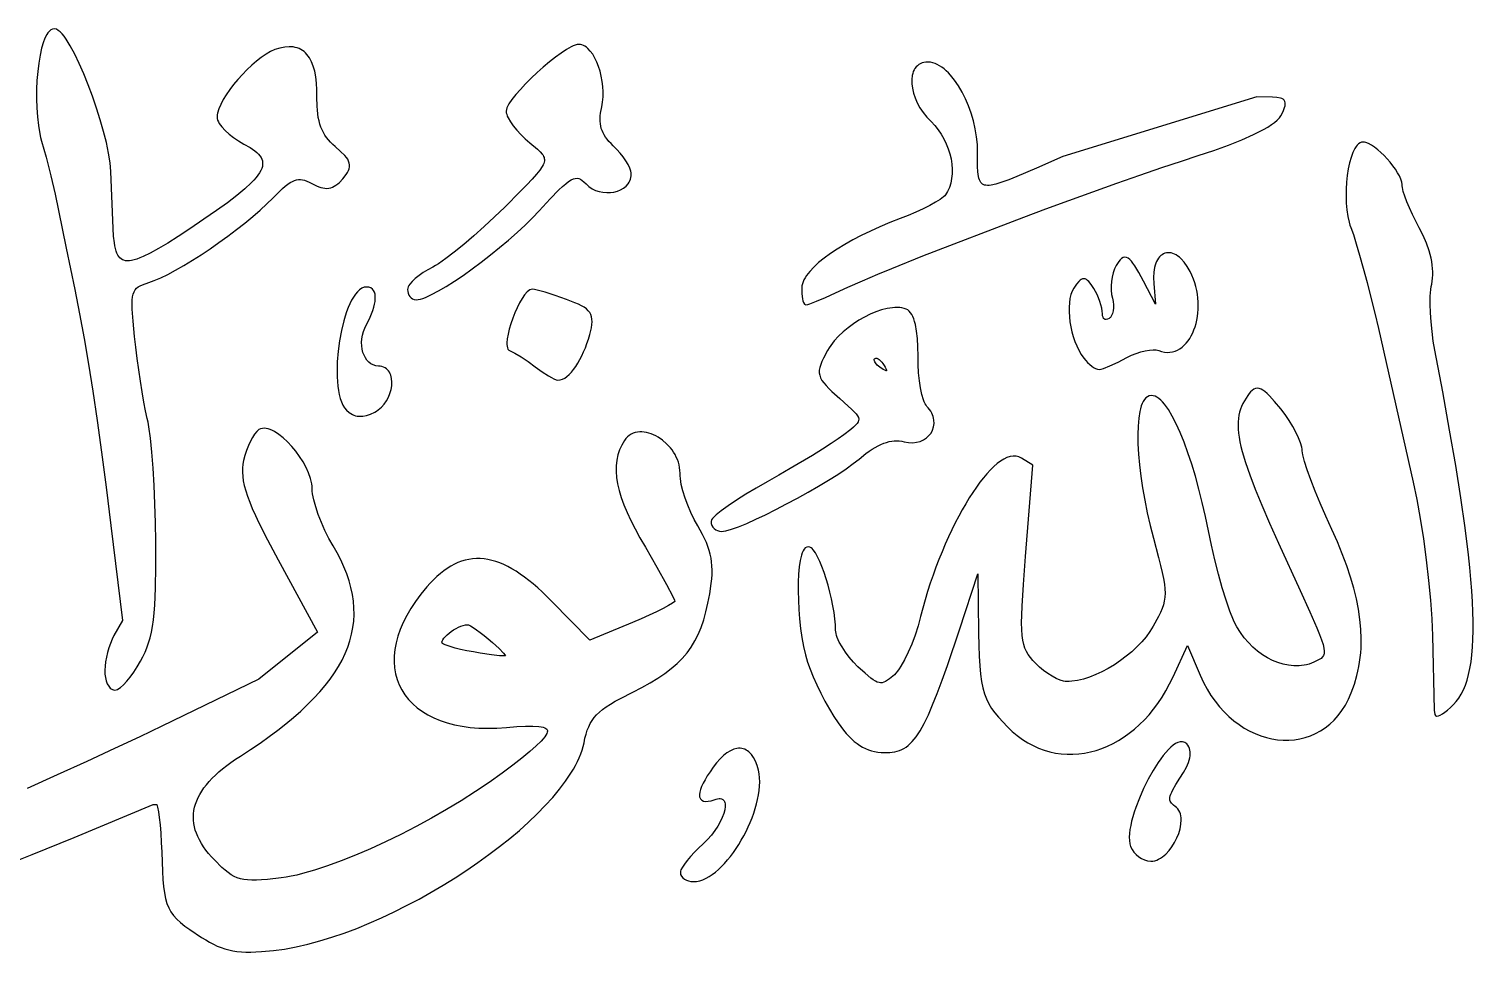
# Model space of a CAD drawing. Extents: x -592 to 638, y 287 to 852.
# Drawn here: x 451.2 to 538.5, y 592.5 to 648.3 of the extents above; entities that cross this region are included whole.
import ezdxf

# ---------------------------------------------------------------- set-up
doc = ezdxf.new("R2010")
doc.units = 0
doc.layers.add('COUCHE_1', color=18, linetype='CONTINUOUS')

msp = doc.modelspace()

# ---------------------------------------------------------------- linework, layer by layer
at = {"layer": 'COUCHE_1'}
for points in [[(467.148, 647.22), (467.024, 647.233), (466.893, 647.236), (466.625, 647.214), (466.339, 647.155), (466.035, 647.059), (465.772, 646.943), (465.497, 646.786), (465.213, 646.593), (464.924, 646.369), (464.634, 646.118), (464.346, 645.847), (464.065, 645.558), (463.795, 645.258), (463.54, 644.952), (463.304, 644.643), (463.092, 644.337), (462.908, 644.038), (462.755, 643.751), (462.639, 643.479), (462.564, 643.229), (462.543, 643.109), (462.534, 642.994), (462.543, 642.9), (462.571, 642.802), (462.614, 642.702), (462.672, 642.598), (462.824, 642.39), (463.024, 642.174), (463.264, 641.956), (463.538, 641.742), (463.841, 641.538), (464.163, 641.352), (464.53, 641.141), (464.685, 641.038), (464.823, 640.936), (464.944, 640.834), (465.047, 640.732), (465.131, 640.631), (465.197, 640.53), (465.246, 640.429), (465.278, 640.327), (465.294, 640.223), (465.293, 640.114), (465.275, 640.001), (465.238, 639.88), (465.182, 639.752), (465.107, 639.617), (465.01, 639.474), (464.893, 639.323), (464.754, 639.164), (464.594, 638.997), (464.207, 638.636), (463.73, 638.24), (463.162, 637.804), (462.501, 637.325), (461.744, 636.8), (460.889, 636.225), (460.186, 635.764), (459.554, 635.364), (458.992, 635.028), (458.495, 634.754), (458.06, 634.544), (457.866, 634.462), (457.686, 634.396), (457.52, 634.346), (457.368, 634.312), (457.231, 634.292), (457.107, 634.288), (456.997, 634.298), (456.898, 634.321), (456.811, 634.356), (456.732, 634.405), (456.661, 634.469), (456.595, 634.547), (456.535, 634.642), (456.481, 634.753), (456.433, 634.882), (456.391, 635.028), (456.355, 635.19), (456.324, 635.369), (456.278, 635.779), (456.249, 636.254), (456.11, 639.7), (456.094, 639.95), (456.065, 640.22), (455.973, 640.804), (455.84, 641.441), (455.671, 642.117), (455.471, 642.817), (455.246, 643.53), (455.001, 644.24), (454.742, 644.934), (454.473, 645.599), (454.2, 646.221), (453.928, 646.787), (453.662, 647.282), (453.533, 647.5), (453.407, 647.696), (453.284, 647.867), (453.165, 648.014), (453.05, 648.134), (452.936, 648.227), (452.82, 648.29), (452.701, 648.315), (452.588, 648.298), (452.486, 648.25), (452.394, 648.177), (452.311, 648.083), (452.235, 647.97), (452.165, 647.839), (452.099, 647.69), (452.037, 647.524), (451.926, 647.15), (451.83, 646.72), (451.751, 646.246), (451.689, 645.737), (451.645, 645.202), (451.621, 644.65), (451.616, 644.091), (451.632, 643.534), (451.67, 642.989), (451.731, 642.466), (451.816, 641.975), (451.868, 641.743), (451.927, 641.524), (452.193, 640.55), (452.474, 639.435), (452.737, 638.315), (452.948, 637.328), (453.409, 635.048), (453.925, 632.548), (454.219, 631.09), (454.498, 629.601), (454.767, 628.05), (455.029, 626.407), (455.291, 624.64), (455.556, 622.718), (455.829, 620.612), (456.115, 618.289), (456.808, 612.55), (456.297, 611.626), (456.189, 611.407), (456.087, 611.159), (455.995, 610.891), (455.914, 610.612), (455.847, 610.329), (455.795, 610.05), (455.761, 609.783), (455.747, 609.535), (455.755, 609.306), (455.784, 609.09), (455.832, 608.893), (455.898, 608.717), (455.981, 608.568), (456.08, 608.45), (456.14, 608.402), (456.205, 608.365), (456.274, 608.342), (456.35, 608.333), (456.432, 608.344), (456.515, 608.376), (456.6, 608.424), (456.688, 608.487), (456.872, 608.651), (457.072, 608.865), (457.281, 609.122), (457.496, 609.416), (457.709, 609.74), (457.915, 610.087), (458.056, 610.35), (458.183, 610.619), (458.297, 610.897), (458.398, 611.189), (458.488, 611.499), (458.566, 611.831), (458.632, 612.189), (458.689, 612.578), (458.735, 613.001), (458.773, 613.464), (458.802, 613.971), (458.823, 614.526), (458.843, 615.798), (458.838, 617.317), (458.818, 618.457), (458.781, 619.598), (458.729, 620.709), (458.664, 621.76), (458.588, 622.72), (458.504, 623.56), (458.413, 624.25), (458.365, 624.53), (458.317, 624.76), (458.217, 625.213), (458.112, 625.753), (458.004, 626.361), (457.898, 627.016), (457.7, 628.389), (457.616, 629.065), (457.545, 629.707), (457.455, 630.644), (457.407, 631.368), (457.401, 631.657), (457.408, 631.904), (457.429, 632.111), (457.464, 632.283), (457.513, 632.422), (457.577, 632.535), (457.657, 632.629), (457.755, 632.709), (457.877, 632.781), (458.023, 632.846), (458.401, 632.972), (458.741, 633.092), (459.131, 633.26), (459.563, 633.472), (460.029, 633.723), (460.524, 634.008), (461.041, 634.323), (461.572, 634.663), (462.112, 635.023), (462.653, 635.399), (463.189, 635.786), (463.713, 636.18), (464.217, 636.575), (464.696, 636.968), (465.142, 637.354), (465.549, 637.727), (465.908, 638.083), (466.317, 638.492), (466.497, 638.659), (466.664, 638.802), (466.819, 638.922), (466.964, 639.02), (467.099, 639.096), (467.227, 639.151), (467.35, 639.188), (467.468, 639.206), (467.587, 639.208), (467.708, 639.194), (467.834, 639.163), (467.967, 639.116), (468.109, 639.053), (468.264, 638.972), (468.552, 638.827), (468.688, 638.771), (468.818, 638.727), (468.943, 638.696), (469.064, 638.678), (469.182, 638.673), (469.297, 638.683), (469.409, 638.707), (469.518, 638.745), (469.625, 638.798), (469.728, 638.863), (469.831, 638.942), (469.934, 639.035), (470.14, 639.255), (470.34, 639.51), (470.418, 639.629), (470.479, 639.745), (470.522, 639.859), (470.547, 639.974), (470.551, 640.089), (470.533, 640.204), (470.494, 640.317), (470.435, 640.43), (470.357, 640.544), (470.259, 640.661), (470.009, 640.911), (469.679, 641.197), (469.528, 641.329), (469.392, 641.462), (469.268, 641.6), (469.156, 641.742), (469.055, 641.89), (468.964, 642.046), (468.884, 642.209), (468.814, 642.38), (468.753, 642.562), (468.702, 642.755), (468.66, 642.959), (468.627, 643.176), (468.602, 643.407), (468.586, 643.651), (468.577, 644.191), (468.573, 644.63), (468.549, 645.037), (468.505, 645.411), (468.44, 645.751), (468.354, 646.057), (468.247, 646.33), (468.12, 646.567), (468.046, 646.675), (467.968, 646.773), (467.884, 646.862), (467.795, 646.942), (467.7, 647.012), (467.6, 647.073), (467.494, 647.124), (467.383, 647.166), (467.268, 647.198)], [(484.508, 647.367), (484.41, 647.376), (484.309, 647.366), (484.198, 647.337), (484.079, 647.291), (483.948, 647.23), (483.663, 647.067), (483.344, 646.854), (482.999, 646.6), (482.638, 646.313), (482.268, 646), (481.899, 645.671), (481.54, 645.332), (481.198, 644.992), (480.884, 644.66), (480.606, 644.342), (480.371, 644.046), (480.191, 643.782), (480.122, 643.66), (480.069, 643.547), (480.035, 643.442), (480.021, 643.344), (480.029, 643.248), (480.052, 643.149), (480.09, 643.044), (480.14, 642.934), (480.273, 642.702), (480.448, 642.452), (480.66, 642.193), (480.901, 641.931), (481.168, 641.673), (481.453, 641.428), (481.91, 641.05), (482.078, 640.89), (482.205, 640.743), (482.251, 640.675), (482.287, 640.608), (482.312, 640.543), (482.328, 640.478), (482.334, 640.411), (482.33, 640.341), (482.315, 640.266), (482.29, 640.184), (482.251, 640.095), (482.201, 640), (482.057, 639.781), (481.857, 639.527), (481.598, 639.232), (481.279, 638.892), (480.897, 638.501), (479.939, 637.543), (479.325, 636.947), (478.695, 636.361), (478.066, 635.801), (477.456, 635.282), (476.885, 634.818), (476.369, 634.425), (475.928, 634.118), (475.742, 634.003), (475.58, 633.913), (475.283, 633.751), (475.004, 633.577), (474.749, 633.399), (474.526, 633.221), (474.338, 633.046), (474.195, 632.881), (474.138, 632.8), (474.095, 632.721), (474.066, 632.642), (474.055, 632.564), (474.064, 632.441), (474.091, 632.328), (474.137, 632.223), (474.198, 632.131), (474.274, 632.053), (474.363, 631.993), (474.464, 631.953), (474.572, 631.938), (474.695, 631.947), (474.83, 631.975), (474.98, 632.02), (475.144, 632.082), (475.512, 632.248), (475.931, 632.471), (476.393, 632.743), (476.89, 633.059), (477.415, 633.413), (477.959, 633.799), (478.515, 634.211), (479.073, 634.643), (479.626, 635.089), (480.166, 635.543), (480.684, 635.999), (481.172, 636.452), (481.621, 636.895), (482.024, 637.322), (482.679, 638.036), (483.205, 638.576), (483.425, 638.785), (483.622, 638.955), (483.796, 639.087), (483.949, 639.183), (484.084, 639.245), (484.202, 639.276), (484.307, 639.281), (484.406, 639.263), (484.506, 639.221), (484.612, 639.153), (484.724, 639.06), (484.849, 638.939), (485.025, 638.783), (485.222, 638.653), (485.432, 638.552), (485.651, 638.479), (485.875, 638.434), (486.099, 638.414), (486.322, 638.42), (486.538, 638.45), (486.745, 638.505), (486.938, 638.583), (487.115, 638.685), (487.271, 638.809), (487.4, 638.955), (487.455, 639.04), (487.501, 639.128), (487.538, 639.221), (487.565, 639.319), (487.583, 639.421), (487.59, 639.529), (487.584, 639.614), (487.566, 639.706), (487.501, 639.899), (487.399, 640.112), (487.266, 640.337), (487.105, 640.57), (486.921, 640.803), (486.718, 641.032), (486.501, 641.247), (486.362, 641.382), (486.239, 641.512), (486.129, 641.642), (486.033, 641.771), (485.95, 641.901), (485.88, 642.031), (485.822, 642.164), (485.775, 642.299), (485.74, 642.438), (485.716, 642.581), (485.703, 642.731), (485.701, 642.887), (485.71, 643.051), (485.729, 643.223), (485.801, 643.602), (485.855, 643.893), (485.883, 644.199), (485.888, 644.512), (485.871, 644.827), (485.833, 645.141), (485.776, 645.45), (485.702, 645.75), (485.611, 646.036), (485.505, 646.306), (485.385, 646.554), (485.253, 646.778), (485.108, 646.974), (484.954, 647.135), (484.87, 647.205), (484.784, 647.262), (484.695, 647.31), (484.603, 647.345)], [(527.008, 644.056), (526.931, 644.102), (526.842, 644.135), (526.636, 644.173), (526.376, 644.187), (525.412, 644.199), (513.691, 640.596), (512.088, 639.898), (510.896, 639.389), (510.412, 639.195), (509.996, 639.042), (509.644, 638.934), (509.352, 638.869), (509.23, 638.854), (509.122, 638.85), (509.027, 638.856), (508.946, 638.873), (508.877, 638.898), (508.818, 638.933), (508.767, 638.977), (508.721, 639.033), (508.68, 639.102), (508.644, 639.185), (508.614, 639.284), (508.588, 639.396), (508.552, 639.67), (508.534, 640), (508.532, 640.842), (508.531, 641.078), (508.52, 641.317), (508.472, 641.796), (508.393, 642.275), (508.283, 642.748), (508.146, 643.211), (507.985, 643.66), (507.802, 644.09), (507.599, 644.495), (507.379, 644.872), (507.144, 645.216), (506.897, 645.521), (506.768, 645.659), (506.638, 645.785), (506.505, 645.9), (506.371, 646.002), (506.234, 646.09), (506.096, 646.165), (505.957, 646.226), (505.816, 646.27), (505.674, 646.299), (505.532, 646.31), (505.404, 646.305), (505.284, 646.287), (505.171, 646.255), (505.068, 646.212), (504.973, 646.156), (504.887, 646.09), (504.811, 646.013), (504.745, 645.926), (504.689, 645.832), (504.642, 645.73), (504.605, 645.622), (504.576, 645.505), (504.546, 645.262), (504.55, 644.999), (504.587, 644.722), (504.655, 644.435), (504.755, 644.14), (504.886, 643.844), (505.048, 643.548), (505.241, 643.258), (505.464, 642.978), (505.714, 642.715), (505.943, 642.473), (506.15, 642.217), (506.335, 641.945), (506.499, 641.66), (506.64, 641.366), (506.759, 641.064), (506.854, 640.758), (506.926, 640.45), (506.973, 640.143), (506.995, 639.841), (506.992, 639.546), (506.963, 639.26), (506.909, 638.987), (506.828, 638.729), (506.72, 638.488), (506.657, 638.377), (506.588, 638.272), (506.544, 638.22), (506.476, 638.158), (506.27, 638.006), (505.986, 637.831), (505.638, 637.641), (505.238, 637.441), (504.797, 637.238), (504.328, 637.038), (503.84, 636.847), (503.22, 636.605), (502.621, 636.353), (502.046, 636.094), (501.499, 635.827), (500.981, 635.556), (500.496, 635.282), (500.044, 635.005), (499.629, 634.729), (499.252, 634.455), (498.917, 634.183), (498.625, 633.915), (498.378, 633.653), (498.18, 633.398), (498.098, 633.271), (498.03, 633.147), (497.976, 633.024), (497.936, 632.903), (497.91, 632.784), (497.9, 632.668), (497.909, 632.298), (497.944, 631.993), (497.972, 631.868), (498.007, 631.767), (498.061, 631.679), (498.153, 631.63), (498.262, 631.653), (498.395, 631.697), (498.79, 631.852), (499.324, 632.08), (499.94, 632.359), (500.688, 632.697), (501.579, 633.088), (502.504, 633.484), (503.349, 633.835), (505.211, 634.596), (511.332, 636.928), (512.652, 637.425), (514.057, 637.943), (516.951, 638.983), (518.353, 639.474), (519.668, 639.926), (520.853, 640.323), (521.864, 640.65), (522.826, 640.968), (523.715, 641.29), (524.518, 641.613), (525.224, 641.929), (525.538, 642.084), (525.823, 642.235), (526.078, 642.382), (526.303, 642.525), (526.495, 642.664), (526.655, 642.798), (526.781, 642.928), (526.869, 643.053), (527.01, 643.328), (527.1, 643.552), (527.127, 643.655), (527.14, 643.749), (527.137, 643.838), (527.114, 643.922), (527.07, 643.996)], [(537.755, 619.95), (537.444, 621.918), (537.08, 624.059), (536.66, 626.378), (536.186, 628.882), (536.09, 629.441), (536.013, 630.016), (535.956, 630.592), (535.919, 631.152), (535.904, 631.678), (535.911, 632.154), (535.941, 632.563), (535.964, 632.735), (535.993, 632.888), (536.027, 633.061), (536.05, 633.245), (536.062, 633.435), (536.062, 633.63), (536.052, 633.831), (536.03, 634.037), (535.998, 634.247), (535.955, 634.461), (535.902, 634.68), (535.838, 634.903), (535.68, 635.355), (535.481, 635.82), (535.243, 636.289), (535.03, 636.694), (534.833, 637.098), (534.655, 637.491), (534.5, 637.862), (534.373, 638.199), (534.278, 638.492), (534.219, 638.729), (534.205, 638.819), (534.201, 638.898), (534.183, 639.052), (534.127, 639.23), (534.042, 639.42), (533.93, 639.62), (533.797, 639.827), (533.644, 640.037), (533.477, 640.247), (533.298, 640.453), (533.111, 640.651), (532.92, 640.837), (532.728, 641.006), (532.539, 641.155), (532.355, 641.281), (532.18, 641.378), (532.016, 641.442), (531.934, 641.461), (531.853, 641.469), (531.755, 641.457), (531.66, 641.419), (531.573, 641.362), (531.493, 641.286), (531.42, 641.196), (531.351, 641.09), (531.23, 640.843), (531.122, 640.548), (531.029, 640.212), (530.952, 639.844), (530.892, 639.449), (530.848, 639.037), (530.822, 638.615), (530.815, 638.19), (530.829, 637.77), (530.863, 637.364), (530.92, 636.978), (531.001, 636.621), (531.052, 636.453), (531.107, 636.3), (531.256, 635.887), (531.434, 635.325), (531.637, 634.637), (531.857, 633.849), (532.086, 632.986), (532.319, 632.073), (532.548, 631.135), (532.767, 630.198), (534.871, 620.91), (535.089, 619.86), (535.297, 618.703), (535.489, 617.477), (535.66, 616.219), (535.806, 614.968), (535.921, 613.763), (536.002, 612.642), (536.028, 612.125), (536.043, 611.643), (536.136, 607.13), (536.19, 606.863), (536.218, 606.804), (536.291, 606.761), (536.401, 606.77), (536.514, 606.819), (536.641, 606.896), (536.787, 607), (536.948, 607.13), (537.124, 607.283), (537.31, 607.458), (537.481, 607.644), (537.64, 607.854), (537.786, 608.089), (537.917, 608.349), (538.035, 608.634), (538.139, 608.945), (538.23, 609.283), (538.308, 609.649), (538.373, 610.044), (538.424, 610.468), (538.462, 610.922), (538.487, 611.407), (538.499, 611.924), (538.498, 612.474), (538.483, 613.058), (538.456, 613.675), (538.415, 614.328), (538.361, 615.017), (538.293, 615.742), (538.212, 616.506), (538.01, 618.148)], [(521.878, 631.582), (521.872, 631.809), (521.856, 632.039), (521.827, 632.27), (521.787, 632.502), (521.733, 632.733), (521.667, 632.963), (521.588, 633.191), (521.495, 633.417), (521.388, 633.639), (521.211, 633.947), (521.026, 634.207), (520.836, 634.417), (520.737, 634.506), (520.64, 634.582), (520.541, 634.646), (520.442, 634.698), (520.343, 634.738), (520.244, 634.765), (520.146, 634.781), (520.049, 634.783), (519.954, 634.772), (519.862, 634.748), (519.774, 634.712), (519.691, 634.663), (519.612, 634.603), (519.54, 634.532), (519.474, 634.449), (519.414, 634.357), (519.36, 634.255), (519.313, 634.143), (519.272, 634.022), (519.238, 633.89), (519.191, 633.602), (519.174, 633.275), (519.189, 632.915), (519.293, 631.677), (518.557, 633.069), (518.273, 633.594), (518.035, 633.992), (517.929, 634.147), (517.83, 634.275), (517.734, 634.375), (517.638, 634.451), (517.537, 634.499), (517.43, 634.513), (517.326, 634.49), (517.233, 634.436), (517.148, 634.359), (517.067, 634.26), (516.905, 634.006), (516.803, 633.797), (516.721, 633.561), (516.66, 633.307), (516.62, 633.044), (516.602, 632.777), (516.607, 632.515), (516.635, 632.263), (516.688, 632.037), (516.736, 631.833), (516.76, 631.636), (516.76, 631.446), (516.739, 631.268), (516.698, 631.11), (516.639, 630.977), (516.564, 630.871), (516.526, 630.834), (516.484, 630.805), (516.391, 630.761), (516.313, 630.744), (516.25, 630.749), (516.198, 630.771), (516.154, 630.812), (516.116, 630.875), (516.09, 630.964), (516.08, 631.085), (516.069, 631.245), (516.038, 631.431), (515.989, 631.629), (515.925, 631.835), (515.848, 632.044), (515.759, 632.249), (515.66, 632.445), (515.554, 632.626), (515.395, 632.864), (515.257, 633.039), (515.188, 633.107), (515.117, 633.159), (515.041, 633.195), (514.959, 633.209), (514.876, 633.198), (514.799, 633.164), (514.728, 633.114), (514.658, 633.048), (514.518, 632.878), (514.355, 632.643), (514.255, 632.458), (514.176, 632.245), (514.119, 632.01), (514.081, 631.755), (514.063, 631.484), (514.063, 631.201), (514.081, 630.908), (514.116, 630.609), (514.168, 630.308), (514.235, 630.007), (514.318, 629.71), (514.416, 629.421), (514.529, 629.144), (514.657, 628.88), (514.798, 628.635), (514.953, 628.412), (515.068, 628.273), (515.187, 628.144), (515.31, 628.027), (515.432, 627.925), (515.551, 627.84), (515.666, 627.775), (515.776, 627.731), (515.881, 627.717), (515.997, 627.738), (516.145, 627.785), (516.537, 627.943), (517.029, 628.171), (517.563, 628.445), (517.836, 628.578), (518.115, 628.691), (518.394, 628.783), (518.665, 628.851), (518.919, 628.895), (519.147, 628.912), (519.34, 628.902), (519.415, 628.888), (519.486, 628.865), (519.657, 628.808), (519.83, 628.771), (520, 628.756), (520.166, 628.761), (520.327, 628.788), (520.481, 628.833), (520.63, 628.897), (520.771, 628.978), (520.905, 629.075), (521.032, 629.187), (521.15, 629.313), (521.26, 629.451), (521.362, 629.602), (521.456, 629.763), (521.541, 629.935), (521.617, 630.117), (521.684, 630.307), (521.741, 630.504), (521.789, 630.709), (521.827, 630.92), (521.854, 631.136), (521.871, 631.357)], [(473.04, 627.37), (473.004, 627.465), (472.959, 627.552), (472.906, 627.632), (472.845, 627.705), (472.774, 627.77), (472.695, 627.825), (472.607, 627.869), (472.511, 627.902), (472.408, 627.922), (472.306, 627.93), (472.133, 627.947), (471.98, 627.993), (471.841, 628.064), (471.715, 628.16), (471.603, 628.279), (471.506, 628.418), (471.424, 628.577), (471.359, 628.752), (471.312, 628.942), (471.284, 629.143), (471.277, 629.353), (471.29, 629.569), (471.326, 629.789), (471.383, 630.01), (471.464, 630.229), (471.571, 630.448), (471.688, 630.669), (471.792, 630.885), (471.881, 631.094), (471.956, 631.294), (472.016, 631.484), (472.062, 631.664), (472.093, 631.833), (472.108, 631.99), (472.108, 632.136), (472.092, 632.27), (472.058, 632.391), (472.004, 632.497), (471.928, 632.586), (471.832, 632.653), (471.719, 632.693), (471.592, 632.708), (471.438, 632.689), (471.291, 632.631), (471.152, 632.54), (471.022, 632.419), (470.899, 632.272), (470.782, 632.101), (470.671, 631.907), (470.566, 631.693), (470.466, 631.459), (470.372, 631.209), (470.285, 630.944), (470.203, 630.664), (470.06, 630.075), (469.945, 629.455), (469.86, 628.82), (469.809, 628.187), (469.796, 627.875), (469.793, 627.57), (469.799, 627.272), (469.816, 626.985), (469.842, 626.71), (469.88, 626.448), (469.928, 626.202), (469.988, 625.973), (470.061, 625.763), (470.147, 625.573), (470.247, 625.407), (470.363, 625.266), (470.533, 625.115), (470.625, 625.053), (470.718, 625), (470.815, 624.958), (470.915, 624.925), (471.018, 624.903), (471.124, 624.891), (471.232, 624.888), (471.345, 624.896), (471.573, 624.94), (471.815, 625.021), (472.069, 625.139), (472.181, 625.203), (472.288, 625.276), (472.479, 625.439), (472.646, 625.626), (472.788, 625.832), (472.904, 626.05), (472.995, 626.277), (473.059, 626.507), (473.097, 626.737), (473.107, 626.96), (473.088, 627.174)], [(485.202, 630.432), (485.215, 630.6), (485.211, 630.756), (485.188, 630.902), (485.142, 631.037), (485.074, 631.163), (484.983, 631.277), (484.869, 631.382), (484.733, 631.48), (484.574, 631.574), (484.39, 631.665), (484.18, 631.757), (483.679, 631.95), (482.99, 632.191), (482.377, 632.389), (481.905, 632.524), (481.739, 632.563), (481.621, 632.579), (481.533, 632.566), (481.449, 632.53), (481.369, 632.476), (481.29, 632.406), (481.139, 632.231), (480.987, 632.007), (480.837, 631.745), (480.69, 631.453), (480.551, 631.14), (480.423, 630.815), (480.309, 630.487), (480.212, 630.166), (480.136, 629.861), (480.084, 629.581), (480.062, 629.334), (480.063, 629.222), (480.073, 629.122), (480.095, 629.03), (480.131, 628.948), (480.188, 628.88), (480.257, 628.84), (480.388, 628.785), (480.542, 628.708), (480.922, 628.485), (481.35, 628.202), (481.776, 627.889), (482.19, 627.586), (482.582, 627.333), (482.757, 627.233), (482.911, 627.155), (483.043, 627.102), (483.152, 627.076), (483.29, 627.087), (483.426, 627.13), (483.561, 627.203), (483.695, 627.3), (483.829, 627.421), (483.962, 627.563), (484.094, 627.726), (484.224, 627.906), (484.351, 628.104), (484.475, 628.317), (484.593, 628.544), (484.706, 628.783), (484.812, 629.033), (484.909, 629.292), (484.998, 629.558), (485.076, 629.83), (485.173, 630.248)], [(504.844, 630.046), (504.769, 630.441), (504.723, 630.617), (504.671, 630.775), (504.613, 630.918), (504.549, 631.045), (504.478, 631.155), (504.398, 631.247), (504.31, 631.321), (504.216, 631.372), (504.09, 631.414), (503.959, 631.444), (503.822, 631.463), (503.679, 631.47), (503.531, 631.468), (503.377, 631.456), (503.06, 631.405), (502.728, 631.321), (502.387, 631.204), (502.041, 631.06), (501.695, 630.889), (501.353, 630.695), (501.02, 630.48), (500.699, 630.246), (500.397, 629.996), (500.118, 629.732), (499.865, 629.456), (499.646, 629.171), (499.548, 629.024), (499.462, 628.877), (499.212, 628.409), (499.117, 628.207), (499.042, 628.021), (498.989, 627.848), (498.96, 627.683), (498.957, 627.523), (498.983, 627.367), (499.037, 627.214), (499.119, 627.062), (499.228, 626.908), (499.365, 626.747), (499.53, 626.576), (499.725, 626.39), (500.205, 625.957), (500.705, 625.512), (500.9, 625.33), (501.059, 625.17), (501.182, 625.031), (501.269, 624.91), (501.32, 624.808), (501.341, 624.721), (501.337, 624.642), (501.307, 624.559), (501.246, 624.464), (501.151, 624.357), (501.021, 624.235), (500.858, 624.099), (500.434, 623.769), (500.107, 623.533), (499.671, 623.24), (499.143, 622.901), (498.543, 622.528), (497.205, 621.728), (496.505, 621.325), (495.809, 620.934), (495.138, 620.553), (494.51, 620.178), (493.941, 619.818), (493.444, 619.484), (493.031, 619.184), (492.716, 618.927), (492.598, 618.815), (492.507, 618.715), (492.444, 618.621), (492.415, 618.528), (492.428, 618.4), (492.466, 618.288), (492.526, 618.187), (492.605, 618.1), (492.7, 618.029), (492.808, 617.975), (492.927, 617.94), (493.054, 617.927), (493.174, 617.935), (493.315, 617.961), (493.656, 618.058), (494.078, 618.212), (494.569, 618.414), (495.117, 618.66), (495.71, 618.942), (496.336, 619.254), (496.982, 619.589), (497.636, 619.94), (498.285, 620.302), (498.916, 620.666), (499.517, 621.028), (500.076, 621.379), (500.579, 621.714), (501.016, 622.026), (501.37, 622.308), (501.774, 622.633), (501.965, 622.772), (502.152, 622.897), (502.334, 623.008), (502.511, 623.105), (502.684, 623.189), (502.852, 623.258), (503.017, 623.315), (503.177, 623.358), (503.335, 623.388), (503.49, 623.406), (503.642, 623.411), (503.793, 623.403), (503.942, 623.384), (504.095, 623.351), (504.355, 623.302), (504.607, 623.292), (504.844, 623.317), (505.063, 623.375), (505.262, 623.464), (505.439, 623.58), (505.59, 623.719), (505.714, 623.88), (505.809, 624.058), (505.871, 624.251), (505.899, 624.454), (505.891, 624.661), (505.873, 624.77), (505.845, 624.876), (505.807, 624.983), (505.759, 625.088), (505.7, 625.193), (505.631, 625.296), (505.552, 625.398), (505.467, 625.492), (505.413, 625.559), (505.361, 625.646), (505.309, 625.758), (505.258, 625.891), (505.163, 626.217), (505.08, 626.604), (505.013, 627.042), (504.964, 627.515), (504.936, 628.012), (504.93, 628.521), (504.925, 629.081), (504.896, 629.591)], [(502.319, 628.181), (502.295, 628.236), (502.282, 628.282), (502.279, 628.317), (502.283, 628.342), (502.291, 628.358), (502.306, 628.372), (502.333, 628.386), (502.379, 628.398), (502.438, 628.401), (502.472, 628.394), (502.521, 628.368), (502.585, 628.32), (502.657, 628.253), (502.732, 628.17), (502.807, 628.073), (502.879, 627.966), (502.946, 627.852), (502.996, 627.745), (503.018, 627.67), (503.019, 627.646), (502.995, 627.647), (502.92, 627.671), (502.816, 627.723), (502.62, 627.853), (502.466, 627.989), (502.355, 628.122)], [(528.023, 605.383), (528.348, 605.464), (528.665, 605.572), (528.973, 605.707), (529.272, 605.87), (529.558, 606.061), (529.832, 606.279), (530.092, 606.526), (530.336, 606.8), (530.563, 607.102), (530.772, 607.432), (530.961, 607.79), (531.13, 608.176), (531.316, 608.695), (531.469, 609.221), (531.532, 609.489), (531.587, 609.758), (531.633, 610.03), (531.671, 610.304), (531.699, 610.582), (531.72, 610.863), (531.734, 611.432), (531.714, 612.015), (531.658, 612.613), (531.568, 613.226), (531.443, 613.856), (531.282, 614.504), (531.087, 615.171), (530.856, 615.858), (530.589, 616.566), (530.288, 617.297), (529.95, 618.05), (529.589, 618.85), (529.252, 619.629), (528.947, 620.37), (528.681, 621.053), (528.463, 621.658), (528.299, 622.163), (528.197, 622.55), (528.172, 622.688), (528.164, 622.792), (528.158, 622.895), (528.137, 623.018), (528.06, 623.287), (527.94, 623.594), (527.781, 623.927), (527.588, 624.278), (527.368, 624.636), (527.124, 624.993), (526.862, 625.337), (526.489, 625.79), (526.177, 626.135), (526.039, 626.27), (525.911, 626.38), (525.79, 626.467), (525.673, 626.53), (525.559, 626.569), (525.445, 626.582), (525.334, 626.566), (525.23, 626.523), (525.134, 626.457), (525.044, 626.373), (524.957, 626.27), (524.868, 626.15), (524.665, 625.827), (524.577, 625.661), (524.499, 625.492), (524.433, 625.319), (524.378, 625.139), (524.335, 624.952), (524.304, 624.757), (524.286, 624.553), (524.28, 624.338), (524.288, 624.112), (524.309, 623.873), (524.344, 623.62), (524.392, 623.351), (524.455, 623.066), (524.533, 622.762), (524.733, 622.096), (524.995, 621.341), (525.322, 620.486), (525.717, 619.522), (526.183, 618.437), (526.722, 617.221), (528.032, 614.356), (528.623, 613.071), (529.056, 612.09), (529.215, 611.7), (529.337, 611.369), (529.424, 611.092), (529.477, 610.865), (529.497, 610.682), (529.487, 610.536), (529.474, 610.48), (529.455, 610.431), (529.395, 610.337), (529.31, 610.254), (529.194, 610.177), (528.867, 610.015), (528.725, 609.957), (528.579, 609.908), (528.431, 609.868), (528.28, 609.838), (528.127, 609.816), (527.972, 609.802), (527.816, 609.798), (527.659, 609.802), (527.338, 609.835), (527.016, 609.902), (526.695, 610), (526.376, 610.129), (526.062, 610.288), (525.755, 610.476), (525.459, 610.692), (525.175, 610.935), (524.906, 611.203), (524.654, 611.496), (524.422, 611.813), (524.212, 612.152), (524.116, 612.334), (524.014, 612.556), (523.795, 613.104), (523.564, 613.767), (523.329, 614.522), (523.096, 615.343), (522.873, 616.208), (522.668, 617.091), (522.486, 617.969), (522.309, 618.839), (522.117, 619.682), (521.914, 620.493), (521.7, 621.266), (521.478, 621.999), (521.25, 622.686), (521.016, 623.324), (520.78, 623.907), (520.543, 624.433), (520.306, 624.896), (520.072, 625.292), (519.955, 625.465), (519.839, 625.619), (519.724, 625.755), (519.609, 625.872), (519.495, 625.97), (519.38, 626.048), (519.264, 626.104), (519.146, 626.137), (519.027, 626.143), (518.91, 626.121), (518.804, 626.071), (518.709, 625.998), (518.625, 625.904), (518.552, 625.792), (518.487, 625.662), (518.431, 625.515), (518.382, 625.351), (518.339, 625.171), (518.275, 624.767), (518.236, 624.302), (518.222, 623.784), (518.232, 623.216), (518.267, 622.604), (518.325, 621.953), (518.408, 621.268), (518.514, 620.555), (518.643, 619.818), (518.795, 619.063), (518.97, 618.295), (519.168, 617.52), (519.478, 616.354), (519.599, 615.872), (519.698, 615.447), (519.774, 615.074), (519.828, 614.745), (519.859, 614.452), (519.869, 614.188), (519.857, 613.947), (519.823, 613.719), (519.767, 613.496), (519.689, 613.271), (519.589, 613.035), (519.465, 612.782), (519.147, 612.194), (518.951, 611.874), (518.72, 611.559), (518.457, 611.249), (518.167, 610.947), (517.852, 610.656), (517.518, 610.378), (517.166, 610.115), (516.802, 609.871), (516.43, 609.647), (516.052, 609.446), (515.673, 609.27), (515.297, 609.123), (514.928, 609.005), (514.569, 608.919), (514.224, 608.868), (514.061, 608.856), (513.902, 608.853), (513.82, 608.859), (513.731, 608.875), (513.52, 608.939), (513.285, 609.039), (513.035, 609.172), (512.777, 609.334), (512.521, 609.519), (512.274, 609.723), (512.045, 609.941), (511.872, 610.125), (511.721, 610.302), (511.591, 610.478), (511.483, 610.663), (511.393, 610.863), (511.32, 611.088), (511.264, 611.346), (511.224, 611.645), (511.201, 611.994), (511.192, 612.398), (511.199, 612.867), (511.22, 613.406), (511.301, 614.727), (511.431, 616.42), (511.871, 621.931), (511.19, 622.364), (511.033, 622.442), (510.859, 622.483), (510.679, 622.488), (510.493, 622.457), (510.304, 622.393), (510.111, 622.299), (509.915, 622.176), (509.715, 622.026), (509.512, 621.849), (509.306, 621.647), (509.097, 621.421), (508.886, 621.171), (508.673, 620.899), (508.459, 620.605), (508.244, 620.291), (508.029, 619.957), (507.815, 619.605), (507.602, 619.235), (507.39, 618.849), (507.181, 618.447), (506.975, 618.03), (506.773, 617.6), (506.574, 617.157), (506.381, 616.703), (506.193, 616.238), (506.011, 615.764), (505.836, 615.281), (505.669, 614.791), (505.509, 614.294), (505.358, 613.791), (505.217, 613.284), (505.086, 612.775), (504.932, 612.213), (504.751, 611.657), (504.551, 611.121), (504.338, 610.619), (504.118, 610.167), (503.898, 609.779), (503.792, 609.615), (503.688, 609.473), (503.59, 609.355), (503.496, 609.262), (503.205, 609.018), (503.08, 608.927), (502.965, 608.858), (502.861, 608.811), (502.763, 608.783), (502.668, 608.776), (502.571, 608.787), (502.466, 608.818), (502.349, 608.873), (502.219, 608.953), (502.074, 609.058), (501.728, 609.351), (501.298, 609.751), (501.023, 610.032), (500.767, 610.331), (500.535, 610.638), (500.334, 610.945), (500.169, 611.241), (500.046, 611.517), (500.002, 611.642), (499.971, 611.758), (499.952, 611.862), (499.946, 611.959), (499.937, 612.285), (499.906, 612.647), (499.854, 613.032), (499.784, 613.434), (499.699, 613.846), (499.6, 614.26), (499.491, 614.67), (499.372, 615.067), (499.248, 615.446), (499.118, 615.799), (498.987, 616.119), (498.855, 616.4), (498.724, 616.635), (498.596, 616.816), (498.528, 616.888), (498.459, 616.945), (498.384, 616.985), (498.299, 617.002), (498.197, 616.982), (498.108, 616.927), (498.037, 616.847), (497.977, 616.748), (497.925, 616.63), (497.879, 616.493), (497.803, 616.171), (497.746, 615.783), (497.706, 615.341), (497.684, 614.852), (497.679, 614.327), (497.691, 613.776), (497.719, 613.209), (497.765, 612.635), (497.828, 612.065), (497.907, 611.508), (498.003, 610.975), (498.116, 610.476), (498.246, 610.02), (498.396, 609.598), (498.583, 609.136), (498.802, 608.65), (499.043, 608.153), (499.3, 607.661), (499.566, 607.187), (499.833, 606.747), (500.094, 606.356), (500.26, 606.126), (500.424, 605.915), (500.587, 605.72), (500.75, 605.541), (500.912, 605.379), (501.076, 605.232), (501.241, 605.101), (501.409, 604.985), (501.579, 604.883), (501.753, 604.796), (501.931, 604.723), (502.114, 604.664), (502.302, 604.618), (502.495, 604.585), (502.694, 604.565), (502.9, 604.556), (503.219, 604.565), (503.373, 604.581), (503.521, 604.606), (503.665, 604.641), (503.806, 604.686), (503.943, 604.743), (504.076, 604.812), (504.207, 604.893), (504.334, 604.989), (504.459, 605.098), (504.581, 605.223), (504.703, 605.362), (504.823, 605.518), (504.942, 605.69), (505.062, 605.881), (505.304, 606.316), (505.553, 606.832), (505.814, 607.435), (506.09, 608.132), (506.386, 608.928), (506.706, 609.832), (507.431, 611.984), (508.548, 615.367), (508.564, 613.587), (508.587, 611.787), (508.605, 611.041), (508.631, 610.384), (508.666, 609.808), (508.713, 609.302), (508.775, 608.857), (508.853, 608.464), (508.95, 608.114), (509.069, 607.797), (509.212, 607.506), (509.38, 607.231), (509.575, 606.964), (509.799, 606.696), (510.34, 606.119), (510.631, 605.839), (510.932, 605.585), (511.242, 605.357), (511.561, 605.156), (511.886, 604.98), (512.218, 604.83), (512.555, 604.705), (512.897, 604.606), (513.243, 604.531), (513.591, 604.482), (513.942, 604.457), (514.295, 604.456), (514.647, 604.479), (514.999, 604.527), (515.35, 604.597), (515.699, 604.691), (516.046, 604.808), (516.388, 604.948), (516.726, 605.11), (517.059, 605.294), (517.386, 605.5), (517.705, 605.728), (518.018, 605.977), (518.321, 606.247), (518.616, 606.538), (518.901, 606.849), (519.175, 607.181), (519.437, 607.533), (519.687, 607.905), (519.923, 608.296), (520.146, 608.707), (520.354, 609.136), (521.216, 611.023), (521.992, 609.228), (522.191, 608.801), (522.409, 608.398), (522.644, 608.018), (522.895, 607.662), (523.16, 607.33), (523.439, 607.023), (523.73, 606.74), (524.031, 606.482), (524.342, 606.249), (524.661, 606.041), (524.987, 605.859), (525.319, 605.701), (525.655, 605.57), (525.995, 605.464), (526.336, 605.385), (526.677, 605.331), (527.018, 605.304), (527.357, 605.304), (527.692, 605.33)], [(479.616, 610.412), (479.128, 610.473), (478.457, 610.571), (478.041, 610.639), (477.641, 610.715), (477.267, 610.796), (476.929, 610.88), (476.636, 610.964), (476.4, 611.044), (476.231, 611.118), (476.18, 611.148), (476.153, 611.17), (476.143, 611.182), (476.14, 611.19), (476.136, 611.235), (476.151, 611.298), (476.192, 611.379), (476.257, 611.472), (476.344, 611.573), (476.449, 611.676), (476.57, 611.78), (476.702, 611.88), (476.842, 611.975), (476.988, 612.061), (477.136, 612.137), (477.283, 612.2), (477.425, 612.248), (477.558, 612.278), (477.671, 612.288), (477.738, 612.272), (477.86, 612.214), (478.026, 612.116), (478.223, 611.983), (478.445, 611.82), (478.684, 611.634), (478.933, 611.427), (479.187, 611.205), (479.589, 610.84), (479.863, 610.572), (479.945, 610.477), (479.988, 610.412), (479.988, 610.41), (479.917, 610.399), (479.79, 610.399)], [(491.052, 596.8), (491.196, 596.77), (491.351, 596.758), (491.538, 596.769), (491.728, 596.807), (491.918, 596.869), (492.109, 596.953), (492.299, 597.059), (492.489, 597.184), (492.678, 597.328), (492.866, 597.489), (493.051, 597.666), (493.234, 597.858), (493.413, 598.064), (493.589, 598.282), (493.76, 598.511), (493.926, 598.751), (494.087, 599), (494.241, 599.256), (494.388, 599.519), (494.527, 599.788), (494.658, 600.061), (494.78, 600.338), (494.892, 600.616), (494.994, 600.896), (495.084, 601.175), (495.163, 601.453), (495.229, 601.728), (495.282, 601.999), (495.321, 602.266), (495.345, 602.527), (495.354, 602.781), (495.346, 603.028), (495.321, 603.264), (495.278, 603.491), (495.196, 603.783), (495.097, 604.04), (494.982, 604.262), (494.851, 604.449), (494.705, 604.598), (494.624, 604.66), (494.54, 604.712), (494.453, 604.754), (494.363, 604.785), (494.27, 604.806), (494.175, 604.817), (494.078, 604.817), (493.977, 604.806), (493.78, 604.757), (493.578, 604.668), (493.373, 604.542), (493.166, 604.379), (492.958, 604.179), (492.749, 603.943), (492.539, 603.67), (492.351, 603.4), (492.186, 603.148), (492.046, 602.914), (491.93, 602.698), (491.838, 602.501), (491.771, 602.321), (491.727, 602.16), (491.709, 602.013), (491.72, 601.881), (491.766, 601.765), (491.849, 601.674), (491.963, 601.62), (492.095, 601.601), (492.244, 601.611), (492.412, 601.647), (492.598, 601.707), (492.712, 601.744), (492.81, 601.766), (492.897, 601.776), (492.972, 601.775), (493.035, 601.765), (493.087, 601.746), (493.131, 601.721), (493.168, 601.688), (493.199, 601.646), (493.225, 601.596), (493.245, 601.535), (493.258, 601.467), (493.263, 601.296), (493.236, 601.098), (493.178, 600.874), (493.088, 600.631), (492.967, 600.373), (492.817, 600.107), (492.637, 599.836), (492.429, 599.565), (492.194, 599.299), (491.931, 599.041), (491.661, 598.785), (491.407, 598.527), (491.177, 598.275), (490.975, 598.037), (490.806, 597.817), (490.676, 597.622), (490.591, 597.457), (490.565, 597.379), (490.554, 597.304), (490.571, 597.187), (490.624, 597.079), (490.703, 596.986), (490.803, 596.909), (490.92, 596.846)], [(519.594, 598.171), (519.706, 598.245), (519.915, 598.421), (520.11, 598.63), (520.288, 598.866), (520.447, 599.123), (520.583, 599.393), (520.694, 599.671), (520.778, 599.95), (520.83, 600.224), (520.848, 600.486), (520.842, 600.614), (520.826, 600.735), (520.799, 600.851), (520.76, 600.961), (520.709, 601.063), (520.644, 601.156), (520.565, 601.238), (520.477, 601.305), (520.384, 601.369), (520.312, 601.429), (520.254, 601.489), (520.212, 601.55), (520.182, 601.613), (520.164, 601.68), (520.158, 601.754), (520.164, 601.839), (520.184, 601.936), (520.219, 602.046), (520.27, 602.169), (520.336, 602.306), (520.519, 602.625), (520.768, 603.01), (520.984, 603.351), (521.156, 603.669), (521.281, 603.96), (521.327, 604.099), (521.361, 604.231), (521.384, 604.358), (521.394, 604.478), (521.391, 604.594), (521.376, 604.704), (521.347, 604.808), (521.305, 604.905), (521.249, 604.995), (521.18, 605.076), (521.125, 605.125), (521.064, 605.164), (520.999, 605.192), (520.928, 605.209), (520.792, 605.208), (520.65, 605.17), (520.508, 605.101), (520.364, 605.004), (520.217, 604.882), (520.068, 604.736), (519.916, 604.569), (519.763, 604.382), (519.608, 604.177), (519.453, 603.954), (519.146, 603.47), (518.85, 602.94), (518.571, 602.382), (518.317, 601.809), (518.098, 601.238), (518.002, 600.956), (517.919, 600.68), (517.848, 600.412), (517.79, 600.152), (517.746, 599.904), (517.718, 599.667), (517.707, 599.445), (517.713, 599.238), (517.74, 599.048), (517.788, 598.875), (517.871, 598.698), (517.984, 598.534), (518.12, 598.385), (518.275, 598.256), (518.445, 598.148), (518.625, 598.066), (518.812, 598.012), (519, 597.992), (519.124, 597.998), (519.245, 598.021), (519.364, 598.058), (519.481, 598.108)]]:
    msp.add_lwpolyline(points, close=True, dxfattribs=at)
msp.add_lwpolyline([(450.237, 597.946), (451.36, 598.389), (453.902, 599.429), (458.677, 601.414), (458.884, 601.412), (458.886, 601.408), (458.936, 601.25), (458.989, 600.983), (459.04, 600.622), (459.087, 600.184), (459.129, 599.68), (459.163, 599.124), (459.189, 598.528), (459.236, 597.364), (459.266, 596.881), (459.305, 596.453), (459.356, 596.075), (459.423, 595.739), (459.508, 595.44), (459.616, 595.17), (459.749, 594.924), (459.911, 594.697), (460.102, 594.483), (460.327, 594.276), (460.586, 594.069), (460.883, 593.855), (461.604, 593.377), (461.848, 593.225), (462.085, 593.088), (462.317, 592.966), (462.546, 592.859), (462.776, 592.767), (463.009, 592.688), (463.245, 592.624), (463.489, 592.572), (463.741, 592.534), (464.005, 592.508), (464.282, 592.494), (464.574, 592.492), (464.885, 592.501), (465.217, 592.52), (465.951, 592.588), (466.624, 592.68), (467.317, 592.808), (468.026, 592.971), (468.75, 593.165), (469.485, 593.391), (470.229, 593.646), (470.98, 593.929), (471.735, 594.238), (472.491, 594.57), (473.248, 594.926), (474.001, 595.302), (474.749, 595.698), (475.488, 596.111), (476.217, 596.54), (476.933, 596.984), (477.634, 597.44), (478.317, 597.907), (478.979, 598.384), (479.619, 598.868), (480.233, 599.359), (480.819, 599.854), (481.375, 600.351), (481.899, 600.85), (482.387, 601.349), (482.838, 601.846), (483.248, 602.339), (483.616, 602.828), (483.939, 603.309), (484.083, 603.547), (484.214, 603.783), (484.333, 604.017), (484.439, 604.248), (484.532, 604.476), (484.612, 604.702), (484.677, 604.925), (484.728, 605.142), (484.788, 605.419), (484.854, 605.672), (484.928, 605.903), (485.012, 606.116), (485.108, 606.313), (485.219, 606.498), (485.346, 606.673), (485.493, 606.84), (485.662, 607.003), (485.856, 607.164), (486.078, 607.326), (486.329, 607.489), (486.613, 607.658), (486.93, 607.833), (487.678, 608.215), (488.229, 608.494), (488.736, 608.773), (489.2, 609.054), (489.624, 609.339), (490.009, 609.631), (490.359, 609.934), (490.674, 610.251), (490.958, 610.583), (491.211, 610.935), (491.437, 611.308), (491.636, 611.705), (491.813, 612.129), (491.968, 612.583), (492.104, 613.069), (492.224, 613.589), (492.331, 614.149), (492.423, 614.771), (492.453, 615.058), (492.47, 615.33), (492.476, 615.59), (492.468, 615.84), (492.447, 616.083), (492.413, 616.32), (492.364, 616.553), (492.301, 616.785), (492.223, 617.018), (492.13, 617.253), (492.022, 617.492), (491.897, 617.739), (491.603, 618.259), (491.385, 618.653), (491.182, 619.073), (490.999, 619.509), (490.84, 619.947), (490.71, 620.374), (490.613, 620.776), (490.554, 621.139), (490.539, 621.299), (490.535, 621.448), (490.53, 621.616), (490.511, 621.785), (490.479, 621.951), (490.434, 622.113), (490.378, 622.271), (490.311, 622.425), (490.234, 622.574), (490.147, 622.717), (490.053, 622.855), (489.95, 622.986), (489.841, 623.111), (489.724, 623.23), (489.477, 623.443), (489.214, 623.624), (489.076, 623.702), (488.937, 623.769), (488.797, 623.827), (488.656, 623.875), (488.514, 623.911), (488.373, 623.936), (488.233, 623.949), (488.095, 623.949), (487.96, 623.936), (487.828, 623.909), (487.7, 623.867), (487.578, 623.81), (487.463, 623.737), (487.355, 623.649), (487.257, 623.544), (487.168, 623.424), (487.006, 623.145), (486.875, 622.854), (486.775, 622.55), (486.708, 622.232), (486.673, 621.9), (486.671, 621.552), (486.7, 621.188), (486.763, 620.806), (486.857, 620.406), (486.984, 619.986), (487.144, 619.544), (487.337, 619.08), (487.562, 618.593), (487.821, 618.08), (488.113, 617.541), (488.438, 616.976), (489.142, 615.761), (489.717, 614.729), (490.104, 613.988), (490.206, 613.767), (490.227, 613.7), (490.215, 613.688), (490.071, 613.582), (489.832, 613.44), (489.511, 613.269), (489.122, 613.075), (488.674, 612.865), (488.18, 612.645), (487.651, 612.42), (485.071, 611.349), (482.759, 613.721), (482.478, 614.003), (482.202, 614.269), (481.929, 614.518), (481.661, 614.75), (481.396, 614.967), (481.134, 615.167), (480.876, 615.351), (480.621, 615.518), (480.369, 615.669), (480.121, 615.803), (479.875, 615.922), (479.631, 616.023), (479.39, 616.108), (479.152, 616.177), (478.916, 616.229), (478.682, 616.264), (478.45, 616.283), (478.22, 616.285), (477.993, 616.27), (477.768, 616.238), (477.545, 616.189), (477.324, 616.124), (477.105, 616.042), (476.888, 615.943), (476.674, 615.828), (476.461, 615.697), (476.251, 615.55), (476.042, 615.386), (475.834, 615.207), (475.628, 615.011), (475.423, 614.799), (475.219, 614.571), (474.86, 614.135), (474.538, 613.701), (474.253, 613.27), (474.004, 612.843), (473.791, 612.422), (473.614, 612.006), (473.471, 611.596), (473.364, 611.193), (473.291, 610.799), (473.252, 610.414), (473.247, 610.038), (473.275, 609.673), (473.337, 609.32), (473.43, 608.98), (473.556, 608.653), (473.714, 608.342), (473.902, 608.046), (474.121, 607.767), (474.37, 607.505), (474.648, 607.262), (474.954, 607.039), (475.288, 606.835), (475.65, 606.653), (476.038, 606.492), (476.452, 606.354), (476.893, 606.239), (477.358, 606.147), (477.848, 606.081), (478.363, 606.039), (478.901, 606.024), (479.463, 606.036), (480.046, 606.076), (480.66, 606.125), (481.187, 606.151), (481.63, 606.154), (481.987, 606.132), (482.131, 606.111), (482.253, 606.084), (482.35, 606.051), (482.424, 606.015), (482.474, 605.976), (482.503, 605.938), (482.518, 605.898), (482.521, 605.848), (482.509, 605.783), (482.478, 605.703), (482.425, 605.608), (482.351, 605.501), (482.254, 605.382), (482.137, 605.251), (481.835, 604.955), (481.447, 604.615), (480.974, 604.228), (480.415, 603.793), (479.772, 603.309), (478.992, 602.75), (478.167, 602.195), (477.306, 601.647), (476.415, 601.111), (475.504, 600.591), (474.579, 600.09), (473.651, 599.612), (472.725, 599.161), (471.811, 598.741), (470.917, 598.355), (470.05, 598.008), (469.22, 597.703), (468.433, 597.445), (467.699, 597.236), (467.355, 597.151), (467.027, 597.081), (466.716, 597.025), (466.423, 596.983), (465.587, 596.892), (465.233, 596.864), (464.918, 596.847), (464.635, 596.845), (464.382, 596.858), (464.153, 596.886), (463.945, 596.93), (463.751, 596.992), (463.567, 597.073), (463.388, 597.174), (463.208, 597.297), (463.023, 597.444), (462.83, 597.616), (462.398, 598.042), (462.204, 598.249), (462.026, 598.455), (461.863, 598.661), (461.717, 598.865), (461.586, 599.069), (461.471, 599.272), (461.372, 599.474), (461.289, 599.675), (461.221, 599.874), (461.169, 600.073), (461.132, 600.271), (461.111, 600.468), (461.104, 600.665), (461.114, 600.861), (461.138, 601.056), (461.177, 601.251), (461.233, 601.446), (461.303, 601.641), (461.389, 601.835), (461.491, 602.03), (461.608, 602.224), (461.741, 602.419), (461.89, 602.613), (462.055, 602.807), (462.236, 603.001), (462.432, 603.194), (462.645, 603.387), (462.874, 603.58), (463.118, 603.773), (463.379, 603.965), (463.655, 604.156), (463.949, 604.348), (464.556, 604.741), (465.135, 605.133), (465.685, 605.523), (466.207, 605.911), (466.701, 606.298), (467.166, 606.684), (467.603, 607.07), (468.012, 607.454), (468.393, 607.839), (468.746, 608.223), (469.071, 608.607), (469.368, 608.992), (469.637, 609.378), (469.879, 609.764), (470.093, 610.151), (470.279, 610.54), (470.438, 610.93), (470.569, 611.322), (470.673, 611.716), (470.749, 612.111), (470.798, 612.509), (470.819, 612.909), (470.813, 613.311), (470.779, 613.716), (470.719, 614.123), (470.632, 614.533), (470.518, 614.945), (470.377, 615.361), (470.21, 615.779), (470.017, 616.202), (469.797, 616.628), (469.553, 617.055), (469.298, 617.51), (469.061, 617.985), (468.846, 618.47), (468.658, 618.949), (468.504, 619.408), (468.387, 619.831), (468.314, 620.204), (468.296, 620.364), (468.289, 620.51), (468.283, 620.657), (468.263, 620.812), (468.232, 620.971), (468.189, 621.134), (468.073, 621.462), (467.92, 621.797), (467.736, 622.13), (467.527, 622.457), (467.297, 622.772), (467.051, 623.069), (466.795, 623.343), (466.533, 623.588), (466.27, 623.797), (466.011, 623.965), (465.882, 624.033), (465.757, 624.088), (465.633, 624.129), (465.513, 624.156), (465.394, 624.167), (465.28, 624.16), (465.17, 624.133), (465.068, 624.085), (465, 624.036), (464.932, 623.972), (464.804, 623.816), (464.676, 623.616), (464.552, 623.381), (464.433, 623.116), (464.323, 622.83), (464.225, 622.528), (464.143, 622.217), (464.1, 621.99), (464.075, 621.756), (464.071, 621.513), (464.087, 621.258), (464.124, 620.988), (464.185, 620.701), (464.268, 620.393), (464.376, 620.062), (464.509, 619.706), (464.669, 619.319), (464.855, 618.901), (465.07, 618.446), (465.589, 617.421), (466.233, 616.217), (468.619, 611.843), (465.057, 609.004), (459.202, 606.153), (457.873, 605.515), (456.338, 604.795), (454.653, 604.017), (452.873, 603.207), (451.051, 602.389)], dxfattribs=at)

doc.saveas('drawing.dxf')
